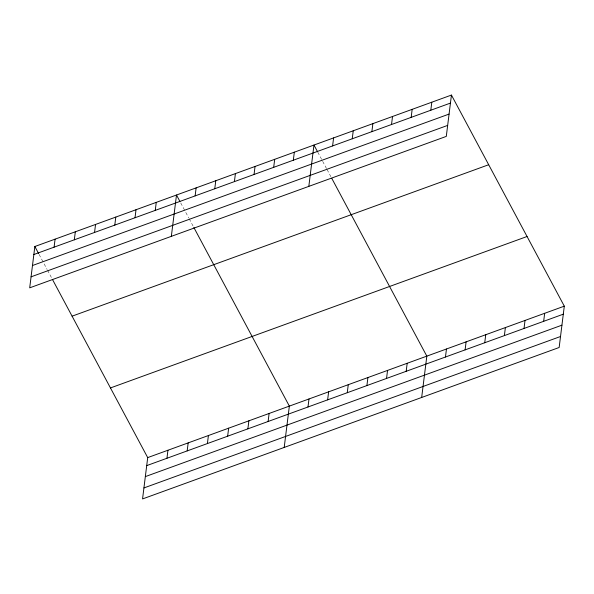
<?xml version="1.0" encoding="UTF-8"?>
<svg xmlns="http://www.w3.org/2000/svg" width="594" height="594" viewBox="0 0 594 594"><rect width="100%" height="100%" fill="white"/><g stroke="black" fill="none" stroke-linecap="round" stroke-linejoin="round"><path stroke-width="0.45" stroke-dasharray="2.97 2.23" d="M317.775 152.168L326.663 168.793M327.086 169.587L330.895 176.708M180.725 202.933L184.957 210.848M185.803 212.437L188.766 217.976M189.189 218.77L193.421 226.685M39.078 254.425L43.31 262.34M44.156 263.922L47.119 269.468M47.542 270.255L51.775 278.17"/><path stroke-width="0.89" d="M34.846 246.51L29.7 287.838L446.294 136.397L451.44 95.07L34.846 246.51L38.655 253.631M54.084 247.171L55.079 239.152M74.317 239.813L75.319 231.794M94.55 232.454L95.552 224.443M114.791 225.104L115.785 217.085M135.024 217.746L136.019 209.727M155.257 210.387L156.252 202.376M171.339 236.345L176.492 195.018L179.878 201.351M52.621 279.752L147.706 457.603L142.56 498.93L559.154 347.49L564.3 306.162L451.44 95.07M195.129 195.894L196.131 187.882M166.944 458.264L167.939 450.252M214.768 188.758L215.771 180.739M187.177 450.905L188.179 442.894M234.407 181.615L235.41 173.604M207.41 443.555L208.412 435.536M254.046 174.48L255.049 166.461M227.643 436.196L228.645 428.185M273.686 167.337L274.688 159.326M247.884 428.838L248.879 420.827M293.325 160.202L294.327 152.183M268.117 421.488L269.112 413.469M308.821 186.368L313.966 145.047L317.352 151.373M284.199 447.438L289.352 406.118L193.844 227.472M332.603 145.924L333.605 137.905M307.989 406.994L308.991 398.975M352.242 138.781L353.244 130.769M327.628 399.851L328.631 391.84M371.881 131.645L372.884 123.626M347.267 392.716L348.27 384.697M391.528 124.502L392.523 116.491M366.906 385.573L367.909 377.561M411.167 117.367L412.162 109.348M386.546 378.437L387.548 370.418M430.806 110.224L431.801 102.213M406.185 371.295L407.187 363.283M421.673 397.468L426.826 356.14L331.742 178.289M445.463 357.016L446.465 349.005M465.102 349.881L466.104 341.862M484.741 342.738L485.744 334.726M504.38 335.603L505.383 327.584M524.019 328.46L525.022 320.441M543.666 321.324L544.661 313.305M33.851 254.522L450.445 103.089M32.477 265.518L449.071 114.078M31.066 276.841L447.661 125.401M72.089 316.171L488.684 164.731M110.462 387.941L527.056 236.501M147.706 457.603L564.3 306.162M146.711 465.622L563.305 314.181M145.337 476.611L561.931 325.17M143.926 487.941L560.521 336.501"/></g></svg>
